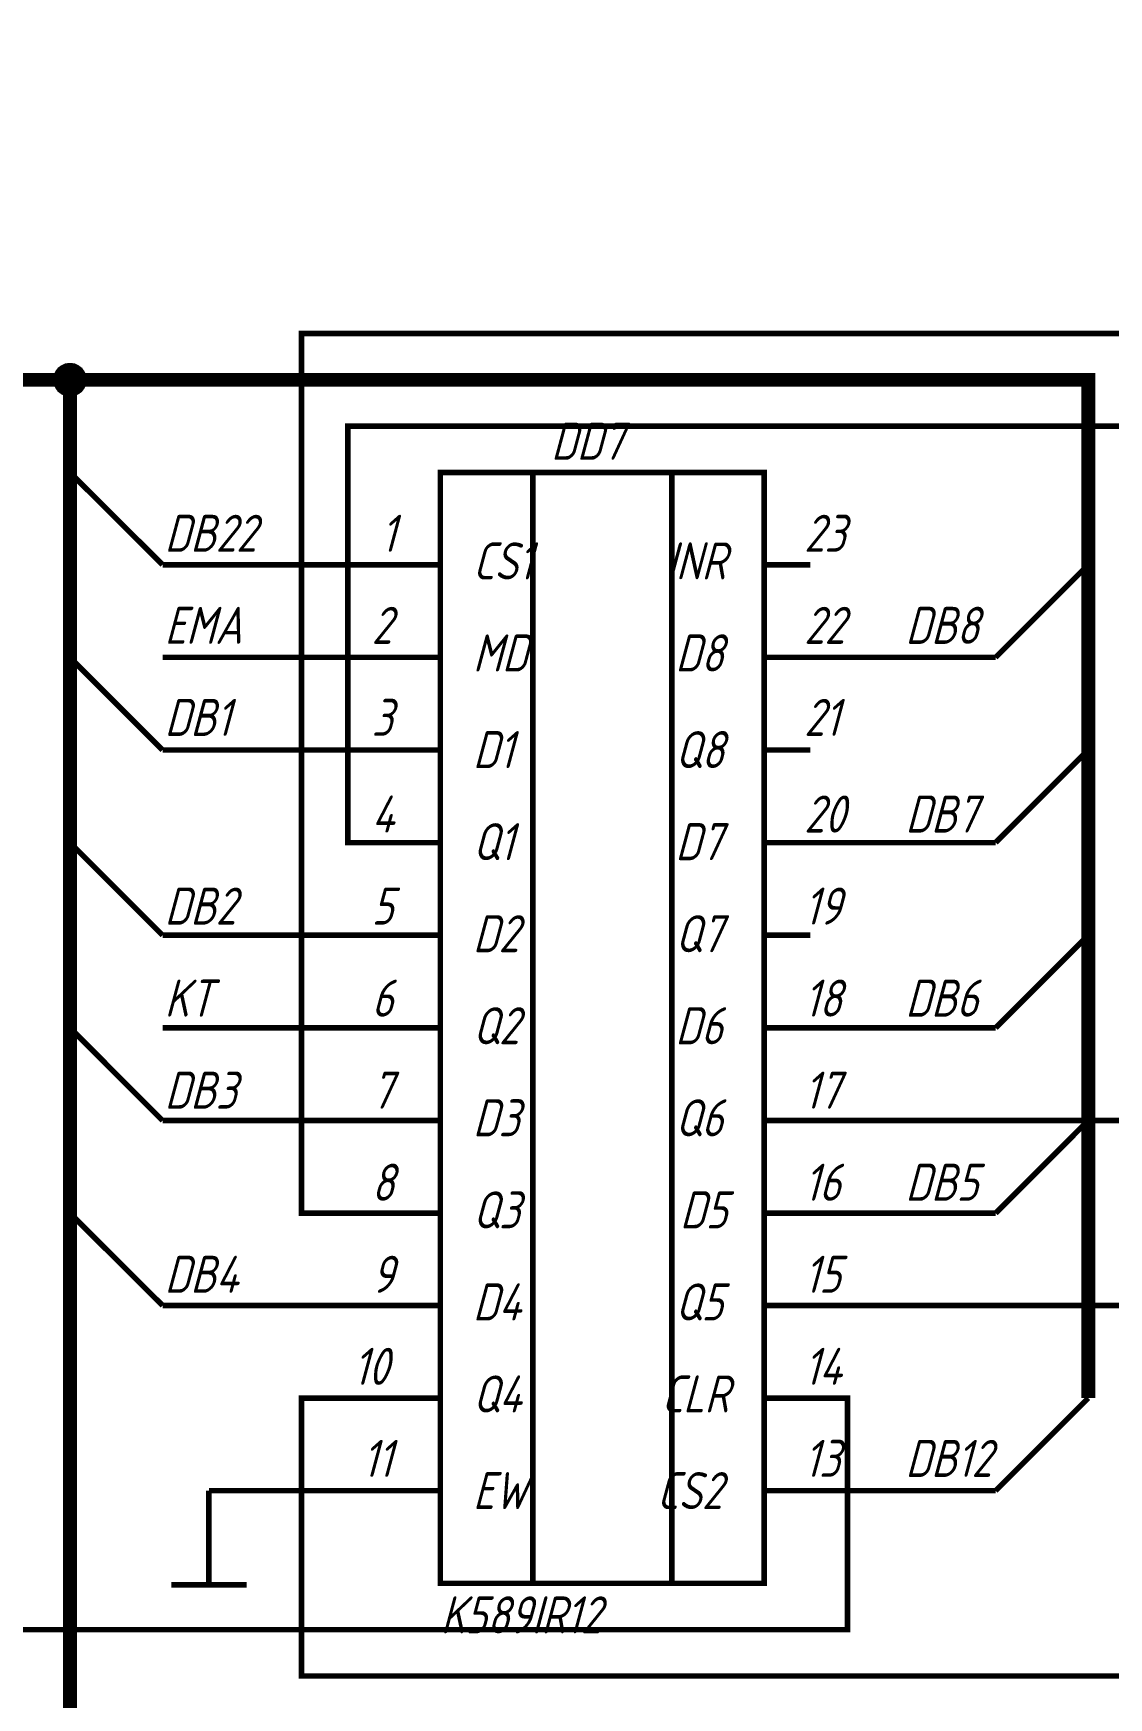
# Model space of a CAD drawing. Extents: x 196 to 1101, y 70 to 664.
# Drawn here: x 615 to 673.1, y 420 to 509.9 of the extents above; entities that cross this region are included whole.
import ezdxf

# ---------------------------------------------------------------- set-up
doc = ezdxf.new("R2010")
doc.units = 0
doc.header["$MEASUREMENT"] = 0
doc.layers.add('Sheet', color=255, linetype='CONTINUOUS')
doc.styles.add('GOST type A0', font='', dxfattribs={"oblique": 15, "height": 3.5})
doc.styles.get('GOST type A0').set_extended_font_data('GOST type A')

msp = doc.modelspace()

# ---------------------------------------------------------------- linework, layer by layer
at = {"layer": 'Sheet'}
for points, const_width in [([(611.985, 276.171), (611.985, 326.173), (616.985, 331.175), (616.985, 491.17), (509.53, 491.17), (509.53, 556.178)], 0.749), ([(634.485, 446.169), (629.485, 446.169), (629.485, 493.671), (694.454, 493.671), (694.454, 471.178), (694.454, 466.177), (696.954, 466.177)], 0.3), ([(616.224, 491.17), (616.224, 491.217), (616.224, 491.248), (616.239, 491.279), (616.239, 491.325), (616.255, 491.356), (616.255, 491.403), (616.27, 491.434), (616.286, 491.465), (616.301, 491.496), (616.317, 491.527), (616.333, 491.558), (616.348, 491.589), (616.379, 491.62), (616.395, 491.651), (616.426, 491.683), (616.441, 491.714), (616.472, 491.729), (616.503, 491.76), (616.534, 491.776), (616.565, 491.807), (616.596, 491.822), (616.628, 491.838), (616.659, 491.853), (616.69, 491.869), (616.721, 491.884), (616.752, 491.9), (616.798, 491.9), (616.829, 491.916), (616.876, 491.916), (616.907, 491.931), (616.938, 491.931), (616.985, 491.931)], 0.3), ([(616.224, 491.17), (616.224, 491.217), (616.224, 491.248), (616.239, 491.279), (616.239, 491.325), (616.255, 491.356), (616.255, 491.403), (616.27, 491.434), (616.286, 491.465), (616.301, 491.496), (616.317, 491.527), (616.333, 491.558), (616.348, 491.589), (616.379, 491.62), (616.395, 491.651), (616.426, 491.683), (616.441, 491.714), (616.472, 491.729), (616.503, 491.76), (616.534, 491.776), (616.565, 491.807), (616.596, 491.822), (616.628, 491.838), (616.659, 491.853), (616.69, 491.869), (616.721, 491.884), (616.752, 491.9), (616.798, 491.9), (616.829, 491.916), (616.876, 491.916), (616.907, 491.931), (616.938, 491.931), (616.985, 491.931)], 0.3), ([(616.224, 491.17), (616.224, 491.217), (616.224, 491.248), (616.239, 491.279), (616.239, 491.325), (616.255, 491.356), (616.255, 491.403), (616.27, 491.434), (616.286, 491.465), (616.301, 491.496), (616.317, 491.527), (616.333, 491.558), (616.348, 491.589), (616.379, 491.62), (616.395, 491.651), (616.426, 491.683), (616.441, 491.714), (616.472, 491.729), (616.503, 491.76), (616.534, 491.776), (616.565, 491.807), (616.596, 491.822), (616.628, 491.838), (616.659, 491.853), (616.69, 491.869), (616.721, 491.884), (616.752, 491.9), (616.798, 491.9), (616.829, 491.916), (616.876, 491.916), (616.907, 491.931), (616.938, 491.931), (616.985, 491.931)], 0.3), ([(616.224, 491.17), (616.224, 491.217), (616.224, 491.248), (616.239, 491.279), (616.239, 491.325), (616.255, 491.356), (616.255, 491.403), (616.27, 491.434), (616.286, 491.465), (616.301, 491.496), (616.317, 491.527), (616.333, 491.558), (616.348, 491.589), (616.379, 491.62), (616.395, 491.651), (616.426, 491.683), (616.441, 491.714), (616.472, 491.729), (616.503, 491.76), (616.534, 491.776), (616.565, 491.807), (616.596, 491.822), (616.628, 491.838), (616.659, 491.853), (616.69, 491.869), (616.721, 491.884), (616.752, 491.9), (616.798, 491.9), (616.829, 491.916), (616.876, 491.916), (616.907, 491.931), (616.938, 491.931), (616.985, 491.931)], 0.3), ([(616.224, 491.17), (616.224, 491.217), (616.224, 491.248), (616.239, 491.279), (616.239, 491.325), (616.255, 491.356), (616.255, 491.403), (616.27, 491.434), (616.286, 491.465), (616.301, 491.496), (616.317, 491.527), (616.333, 491.558), (616.348, 491.589), (616.379, 491.62), (616.395, 491.651), (616.426, 491.683), (616.441, 491.714), (616.472, 491.729), (616.503, 491.76), (616.534, 491.776), (616.565, 491.807), (616.596, 491.822), (616.628, 491.838), (616.659, 491.853), (616.69, 491.869), (616.721, 491.884), (616.752, 491.9), (616.798, 491.9), (616.829, 491.916), (616.876, 491.916), (616.907, 491.931), (616.938, 491.931), (616.985, 491.931)], 0.3), ([(616.224, 491.17), (616.224, 491.217), (616.224, 491.248), (616.239, 491.279), (616.239, 491.325), (616.255, 491.356), (616.255, 491.403), (616.27, 491.434), (616.286, 491.465), (616.301, 491.496), (616.317, 491.527), (616.333, 491.558), (616.348, 491.589), (616.379, 491.62), (616.395, 491.651), (616.426, 491.683), (616.441, 491.714), (616.472, 491.729), (616.503, 491.76), (616.534, 491.776), (616.565, 491.807), (616.596, 491.822), (616.628, 491.838), (616.659, 491.853), (616.69, 491.869), (616.721, 491.884), (616.752, 491.9), (616.798, 491.9), (616.829, 491.916), (616.876, 491.916), (616.907, 491.931), (616.938, 491.931), (616.985, 491.931)], 0.3), ([(616.224, 491.17), (616.224, 491.217), (616.224, 491.248), (616.239, 491.279), (616.239, 491.325), (616.255, 491.356), (616.255, 491.403), (616.27, 491.434), (616.286, 491.465), (616.301, 491.496), (616.317, 491.527), (616.333, 491.558), (616.348, 491.589), (616.379, 491.62), (616.395, 491.651), (616.426, 491.683), (616.441, 491.714), (616.472, 491.729), (616.503, 491.76), (616.534, 491.776), (616.565, 491.807), (616.596, 491.822), (616.628, 491.838), (616.659, 491.853), (616.69, 491.869), (616.721, 491.884), (616.752, 491.9), (616.798, 491.9), (616.829, 491.916), (616.876, 491.916), (616.907, 491.931), (616.938, 491.931), (616.985, 491.931)], 0.3), ([(616.224, 491.17), (616.224, 491.217), (616.224, 491.248), (616.239, 491.279), (616.239, 491.325), (616.255, 491.356), (616.255, 491.403), (616.27, 491.434), (616.286, 491.465), (616.301, 491.496), (616.317, 491.527), (616.333, 491.558), (616.348, 491.589), (616.379, 491.62), (616.395, 491.651), (616.426, 491.683), (616.441, 491.714), (616.472, 491.729), (616.503, 491.76), (616.534, 491.776), (616.565, 491.807), (616.596, 491.822), (616.628, 491.838), (616.659, 491.853), (616.69, 491.869), (616.721, 491.884), (616.752, 491.9), (616.798, 491.9), (616.829, 491.916), (616.876, 491.916), (616.907, 491.931), (616.938, 491.931), (616.985, 491.931)], 0.3), ([(616.985, 491.931), (616.985, 491.931)], 0.3), ([(616.985, 491.931), (617.031, 491.931), (617.062, 491.931), (617.093, 491.916), (617.14, 491.916), (617.171, 491.9), (617.218, 491.9), (617.249, 491.884), (617.28, 491.869), (617.311, 491.853), (617.342, 491.838), (617.373, 491.822), (617.404, 491.807), (617.435, 491.776), (617.466, 491.76), (617.497, 491.729), (617.528, 491.714), (617.544, 491.683), (617.575, 491.651), (617.59, 491.62), (617.621, 491.589), (617.637, 491.558), (617.652, 491.527), (617.668, 491.496), (617.683, 491.465), (617.699, 491.434), (617.715, 491.403), (617.715, 491.356), (617.73, 491.325), (617.73, 491.279), (617.746, 491.248), (617.746, 491.217), (617.746, 491.17)], 0.3), ([(616.985, 491.931), (616.985, 491.931)], 0.3), ([(616.985, 491.931), (617.031, 491.931), (617.062, 491.931), (617.093, 491.916), (617.14, 491.916), (617.171, 491.9), (617.218, 491.9), (617.249, 491.884), (617.28, 491.869), (617.311, 491.853), (617.342, 491.838), (617.373, 491.822), (617.404, 491.807), (617.435, 491.776), (617.466, 491.76), (617.497, 491.729), (617.528, 491.714), (617.544, 491.683), (617.575, 491.651), (617.59, 491.62), (617.621, 491.589), (617.637, 491.558), (617.652, 491.527), (617.668, 491.496), (617.683, 491.465), (617.699, 491.434), (617.715, 491.403), (617.715, 491.356), (617.73, 491.325), (617.73, 491.279), (617.746, 491.248), (617.746, 491.217), (617.746, 491.17)], 0.3), ([(616.985, 491.931), (616.985, 491.931)], 0.3), ([(616.985, 491.931), (617.031, 491.931), (617.062, 491.931), (617.093, 491.916), (617.14, 491.916), (617.171, 491.9), (617.218, 491.9), (617.249, 491.884), (617.28, 491.869), (617.311, 491.853), (617.342, 491.838), (617.373, 491.822), (617.404, 491.807), (617.435, 491.776), (617.466, 491.76), (617.497, 491.729), (617.528, 491.714), (617.544, 491.683), (617.575, 491.651), (617.59, 491.62), (617.621, 491.589), (617.637, 491.558), (617.652, 491.527), (617.668, 491.496), (617.683, 491.465), (617.699, 491.434), (617.715, 491.403), (617.715, 491.356), (617.73, 491.325), (617.73, 491.279), (617.746, 491.248), (617.746, 491.217), (617.746, 491.17)], 0.3), ([(616.985, 491.931), (616.985, 491.931)], 0.3), ([(616.985, 491.931), (617.031, 491.931), (617.062, 491.931), (617.093, 491.916), (617.14, 491.916), (617.171, 491.9), (617.218, 491.9), (617.249, 491.884), (617.28, 491.869), (617.311, 491.853), (617.342, 491.838), (617.373, 491.822), (617.404, 491.807), (617.435, 491.776), (617.466, 491.76), (617.497, 491.729), (617.528, 491.714), (617.544, 491.683), (617.575, 491.651), (617.59, 491.62), (617.621, 491.589), (617.637, 491.558), (617.652, 491.527), (617.668, 491.496), (617.683, 491.465), (617.699, 491.434), (617.715, 491.403), (617.715, 491.356), (617.73, 491.325), (617.73, 491.279), (617.746, 491.248), (617.746, 491.217), (617.746, 491.17)], 0.3), ([(616.985, 491.931), (616.985, 491.931)], 0.3), ([(616.985, 491.931), (617.031, 491.931), (617.062, 491.931), (617.093, 491.916), (617.14, 491.916), (617.171, 491.9), (617.218, 491.9), (617.249, 491.884), (617.28, 491.869), (617.311, 491.853), (617.342, 491.838), (617.373, 491.822), (617.404, 491.807), (617.435, 491.776), (617.466, 491.76), (617.497, 491.729), (617.528, 491.714), (617.544, 491.683), (617.575, 491.651), (617.59, 491.62), (617.621, 491.589), (617.637, 491.558), (617.652, 491.527), (617.668, 491.496), (617.683, 491.465), (617.699, 491.434), (617.715, 491.403), (617.715, 491.356), (617.73, 491.325), (617.73, 491.279), (617.746, 491.248), (617.746, 491.217), (617.746, 491.17)], 0.3), ([(616.985, 491.931), (616.985, 491.931)], 0.3), ([(616.985, 491.931), (617.031, 491.931), (617.062, 491.931), (617.093, 491.916), (617.14, 491.916), (617.171, 491.9), (617.218, 491.9), (617.249, 491.884), (617.28, 491.869), (617.311, 491.853), (617.342, 491.838), (617.373, 491.822), (617.404, 491.807), (617.435, 491.776), (617.466, 491.76), (617.497, 491.729), (617.528, 491.714), (617.544, 491.683), (617.575, 491.651), (617.59, 491.62), (617.621, 491.589), (617.637, 491.558), (617.652, 491.527), (617.668, 491.496), (617.683, 491.465), (617.699, 491.434), (617.715, 491.403), (617.715, 491.356), (617.73, 491.325), (617.73, 491.279), (617.746, 491.248), (617.746, 491.217), (617.746, 491.17)], 0.3), ([(616.985, 491.931), (616.985, 491.931)], 0.3), ([(616.985, 491.931), (617.031, 491.931), (617.062, 491.931), (617.093, 491.916), (617.14, 491.916), (617.171, 491.9), (617.218, 491.9), (617.249, 491.884), (617.28, 491.869), (617.311, 491.853), (617.342, 491.838), (617.373, 491.822), (617.404, 491.807), (617.435, 491.776), (617.466, 491.76), (617.497, 491.729), (617.528, 491.714), (617.544, 491.683), (617.575, 491.651), (617.59, 491.62), (617.621, 491.589), (617.637, 491.558), (617.652, 491.527), (617.668, 491.496), (617.683, 491.465), (617.699, 491.434), (617.715, 491.403), (617.715, 491.356), (617.73, 491.325), (617.73, 491.279), (617.746, 491.248), (617.746, 491.217), (617.746, 491.17)], 0.3), ([(616.985, 491.931), (616.985, 491.931)], 0.3), ([(616.985, 491.931), (617.031, 491.931), (617.062, 491.931), (617.093, 491.916), (617.14, 491.916), (617.171, 491.9), (617.218, 491.9), (617.249, 491.884), (617.28, 491.869), (617.311, 491.853), (617.342, 491.838), (617.373, 491.822), (617.404, 491.807), (617.435, 491.776), (617.466, 491.76), (617.497, 491.729), (617.528, 491.714), (617.544, 491.683), (617.575, 491.651), (617.59, 491.62), (617.621, 491.589), (617.637, 491.558), (617.652, 491.527), (617.668, 491.496), (617.683, 491.465), (617.699, 491.434), (617.715, 491.403), (617.715, 491.356), (617.73, 491.325), (617.73, 491.279), (617.746, 491.248), (617.746, 491.217), (617.746, 491.17)], 0.3), ([(616.985, 490.409), (616.938, 490.409), (616.907, 490.409), (616.876, 490.424), (616.829, 490.424), (616.798, 490.44), (616.752, 490.44), (616.721, 490.455), (616.69, 490.471), (616.659, 490.486), (616.628, 490.502), (616.596, 490.518), (616.565, 490.533), (616.534, 490.564), (616.503, 490.58), (616.472, 490.611), (616.441, 490.626), (616.426, 490.657), (616.395, 490.688), (616.379, 490.719), (616.348, 490.751), (616.333, 490.782), (616.317, 490.813), (616.301, 490.844), (616.286, 490.875), (616.27, 490.906), (616.255, 490.937), (616.255, 490.984), (616.239, 491.015), (616.239, 491.061), (616.224, 491.092), (616.224, 491.123), (616.224, 491.17)], 0.3), ([(616.224, 491.17), (616.224, 491.17)], 0.3), ([(616.985, 490.409), (616.938, 490.409), (616.907, 490.409), (616.876, 490.424), (616.829, 490.424), (616.798, 490.44), (616.752, 490.44), (616.721, 490.455), (616.69, 490.471), (616.659, 490.486), (616.628, 490.502), (616.596, 490.518), (616.565, 490.533), (616.534, 490.564), (616.503, 490.58), (616.472, 490.611), (616.441, 490.626), (616.426, 490.657), (616.395, 490.688), (616.379, 490.719), (616.348, 490.751), (616.333, 490.782), (616.317, 490.813), (616.301, 490.844), (616.286, 490.875), (616.27, 490.906), (616.255, 490.937), (616.255, 490.984), (616.239, 491.015), (616.239, 491.061), (616.224, 491.092), (616.224, 491.123), (616.224, 491.17)], 0.3), ([(616.224, 491.17), (616.224, 491.17)], 0.3), ([(616.985, 490.409), (616.938, 490.409), (616.907, 490.409), (616.876, 490.424), (616.829, 490.424), (616.798, 490.44), (616.752, 490.44), (616.721, 490.455), (616.69, 490.471), (616.659, 490.486), (616.628, 490.502), (616.596, 490.518), (616.565, 490.533), (616.534, 490.564), (616.503, 490.58), (616.472, 490.611), (616.441, 490.626), (616.426, 490.657), (616.395, 490.688), (616.379, 490.719), (616.348, 490.751), (616.333, 490.782), (616.317, 490.813), (616.301, 490.844), (616.286, 490.875), (616.27, 490.906), (616.255, 490.937), (616.255, 490.984), (616.239, 491.015), (616.239, 491.061), (616.224, 491.092), (616.224, 491.123), (616.224, 491.17)], 0.3), ([(616.224, 491.17), (616.224, 491.17)], 0.3), ([(616.985, 490.409), (616.938, 490.409), (616.907, 490.409), (616.876, 490.424), (616.829, 490.424), (616.798, 490.44), (616.752, 490.44), (616.721, 490.455), (616.69, 490.471), (616.659, 490.486), (616.628, 490.502), (616.596, 490.518), (616.565, 490.533), (616.534, 490.564), (616.503, 490.58), (616.472, 490.611), (616.441, 490.626), (616.426, 490.657), (616.395, 490.688), (616.379, 490.719), (616.348, 490.751), (616.333, 490.782), (616.317, 490.813), (616.301, 490.844), (616.286, 490.875), (616.27, 490.906), (616.255, 490.937), (616.255, 490.984), (616.239, 491.015), (616.239, 491.061), (616.224, 491.092), (616.224, 491.123), (616.224, 491.17)], 0.3), ([(616.224, 491.17), (616.224, 491.17)], 0.3), ([(616.985, 490.409), (616.938, 490.409), (616.907, 490.409), (616.876, 490.424), (616.829, 490.424), (616.798, 490.44), (616.752, 490.44), (616.721, 490.455), (616.69, 490.471), (616.659, 490.486), (616.628, 490.502), (616.596, 490.518), (616.565, 490.533), (616.534, 490.564), (616.503, 490.58), (616.472, 490.611), (616.441, 490.626), (616.426, 490.657), (616.395, 490.688), (616.379, 490.719), (616.348, 490.751), (616.333, 490.782), (616.317, 490.813), (616.301, 490.844), (616.286, 490.875), (616.27, 490.906), (616.255, 490.937), (616.255, 490.984), (616.239, 491.015), (616.239, 491.061), (616.224, 491.092), (616.224, 491.123), (616.224, 491.17)], 0.3), ([(616.224, 491.17), (616.224, 491.17)], 0.3), ([(616.985, 490.409), (616.938, 490.409), (616.907, 490.409), (616.876, 490.424), (616.829, 490.424), (616.798, 490.44), (616.752, 490.44), (616.721, 490.455), (616.69, 490.471), (616.659, 490.486), (616.628, 490.502), (616.596, 490.518), (616.565, 490.533), (616.534, 490.564), (616.503, 490.58), (616.472, 490.611), (616.441, 490.626), (616.426, 490.657), (616.395, 490.688), (616.379, 490.719), (616.348, 490.751), (616.333, 490.782), (616.317, 490.813), (616.301, 490.844), (616.286, 490.875), (616.27, 490.906), (616.255, 490.937), (616.255, 490.984), (616.239, 491.015), (616.239, 491.061), (616.224, 491.092), (616.224, 491.123), (616.224, 491.17)], 0.3), ([(616.224, 491.17), (616.224, 491.17)], 0.3), ([(616.985, 490.409), (616.938, 490.409), (616.907, 490.409), (616.876, 490.424), (616.829, 490.424), (616.798, 490.44), (616.752, 490.44), (616.721, 490.455), (616.69, 490.471), (616.659, 490.486), (616.628, 490.502), (616.596, 490.518), (616.565, 490.533), (616.534, 490.564), (616.503, 490.58), (616.472, 490.611), (616.441, 490.626), (616.426, 490.657), (616.395, 490.688), (616.379, 490.719), (616.348, 490.751), (616.333, 490.782), (616.317, 490.813), (616.301, 490.844), (616.286, 490.875), (616.27, 490.906), (616.255, 490.937), (616.255, 490.984), (616.239, 491.015), (616.239, 491.061), (616.224, 491.092), (616.224, 491.123), (616.224, 491.17)], 0.3), ([(616.224, 491.17), (616.224, 491.17)], 0.3), ([(616.985, 490.409), (616.938, 490.409), (616.907, 490.409), (616.876, 490.424), (616.829, 490.424), (616.798, 490.44), (616.752, 490.44), (616.721, 490.455), (616.69, 490.471), (616.659, 490.486), (616.628, 490.502), (616.596, 490.518), (616.565, 490.533), (616.534, 490.564), (616.503, 490.58), (616.472, 490.611), (616.441, 490.626), (616.426, 490.657), (616.395, 490.688), (616.379, 490.719), (616.348, 490.751), (616.333, 490.782), (616.317, 490.813), (616.301, 490.844), (616.286, 490.875), (616.27, 490.906), (616.255, 490.937), (616.255, 490.984), (616.239, 491.015), (616.239, 491.061), (616.224, 491.092), (616.224, 491.123), (616.224, 491.17)], 0.3), ([(616.224, 491.17), (616.224, 491.17)], 0.3), ([(616.985, 491.17), (671.97, 491.17), (671.97, 436.181), (671.97, 436.181)], 0.749), ([(617.746, 491.17), (617.746, 491.123), (617.746, 491.092), (617.73, 491.061), (617.73, 491.015), (617.715, 490.984), (617.715, 490.937), (617.699, 490.906), (617.683, 490.875), (617.668, 490.844), (617.652, 490.813), (617.637, 490.782), (617.621, 490.751), (617.59, 490.719), (617.575, 490.688), (617.544, 490.657), (617.528, 490.626), (617.497, 490.611), (617.466, 490.58), (617.435, 490.564), (617.404, 490.533), (617.373, 490.518), (617.342, 490.502), (617.311, 490.486), (617.28, 490.471), (617.249, 490.455), (617.218, 490.44), (617.171, 490.44), (617.14, 490.424), (617.093, 490.424), (617.062, 490.409), (617.031, 490.409), (616.985, 490.409)], 0.3), ([(617.746, 491.17), (617.746, 491.123), (617.746, 491.092), (617.73, 491.061), (617.73, 491.015), (617.715, 490.984), (617.715, 490.937), (617.699, 490.906), (617.683, 490.875), (617.668, 490.844), (617.652, 490.813), (617.637, 490.782), (617.621, 490.751), (617.59, 490.719), (617.575, 490.688), (617.544, 490.657), (617.528, 490.626), (617.497, 490.611), (617.466, 490.58), (617.435, 490.564), (617.404, 490.533), (617.373, 490.518), (617.342, 490.502), (617.311, 490.486), (617.28, 490.471), (617.249, 490.455), (617.218, 490.44), (617.171, 490.44), (617.14, 490.424), (617.093, 490.424), (617.062, 490.409), (617.031, 490.409), (616.985, 490.409)], 0.3), ([(617.746, 491.17), (617.746, 491.123), (617.746, 491.092), (617.73, 491.061), (617.73, 491.015), (617.715, 490.984), (617.715, 490.937), (617.699, 490.906), (617.683, 490.875), (617.668, 490.844), (617.652, 490.813), (617.637, 490.782), (617.621, 490.751), (617.59, 490.719), (617.575, 490.688), (617.544, 490.657), (617.528, 490.626), (617.497, 490.611), (617.466, 490.58), (617.435, 490.564), (617.404, 490.533), (617.373, 490.518), (617.342, 490.502), (617.311, 490.486), (617.28, 490.471), (617.249, 490.455), (617.218, 490.44), (617.171, 490.44), (617.14, 490.424), (617.093, 490.424), (617.062, 490.409), (617.031, 490.409), (616.985, 490.409)], 0.3), ([(617.746, 491.17), (617.746, 491.123), (617.746, 491.092), (617.73, 491.061), (617.73, 491.015), (617.715, 490.984), (617.715, 490.937), (617.699, 490.906), (617.683, 490.875), (617.668, 490.844), (617.652, 490.813), (617.637, 490.782), (617.621, 490.751), (617.59, 490.719), (617.575, 490.688), (617.544, 490.657), (617.528, 490.626), (617.497, 490.611), (617.466, 490.58), (617.435, 490.564), (617.404, 490.533), (617.373, 490.518), (617.342, 490.502), (617.311, 490.486), (617.28, 490.471), (617.249, 490.455), (617.218, 490.44), (617.171, 490.44), (617.14, 490.424), (617.093, 490.424), (617.062, 490.409), (617.031, 490.409), (616.985, 490.409)], 0.3), ([(617.746, 491.17), (617.746, 491.123), (617.746, 491.092), (617.73, 491.061), (617.73, 491.015), (617.715, 490.984), (617.715, 490.937), (617.699, 490.906), (617.683, 490.875), (617.668, 490.844), (617.652, 490.813), (617.637, 490.782), (617.621, 490.751), (617.59, 490.719), (617.575, 490.688), (617.544, 490.657), (617.528, 490.626), (617.497, 490.611), (617.466, 490.58), (617.435, 490.564), (617.404, 490.533), (617.373, 490.518), (617.342, 490.502), (617.311, 490.486), (617.28, 490.471), (617.249, 490.455), (617.218, 490.44), (617.171, 490.44), (617.14, 490.424), (617.093, 490.424), (617.062, 490.409), (617.031, 490.409), (616.985, 490.409)], 0.3), ([(617.746, 491.17), (617.746, 491.123), (617.746, 491.092), (617.73, 491.061), (617.73, 491.015), (617.715, 490.984), (617.715, 490.937), (617.699, 490.906), (617.683, 490.875), (617.668, 490.844), (617.652, 490.813), (617.637, 490.782), (617.621, 490.751), (617.59, 490.719), (617.575, 490.688), (617.544, 490.657), (617.528, 490.626), (617.497, 490.611), (617.466, 490.58), (617.435, 490.564), (617.404, 490.533), (617.373, 490.518), (617.342, 490.502), (617.311, 490.486), (617.28, 490.471), (617.249, 490.455), (617.218, 490.44), (617.171, 490.44), (617.14, 490.424), (617.093, 490.424), (617.062, 490.409), (617.031, 490.409), (616.985, 490.409)], 0.3), ([(617.746, 491.17), (617.746, 491.123), (617.746, 491.092), (617.73, 491.061), (617.73, 491.015), (617.715, 490.984), (617.715, 490.937), (617.699, 490.906), (617.683, 490.875), (617.668, 490.844), (617.652, 490.813), (617.637, 490.782), (617.621, 490.751), (617.59, 490.719), (617.575, 490.688), (617.544, 490.657), (617.528, 490.626), (617.497, 490.611), (617.466, 490.58), (617.435, 490.564), (617.404, 490.533), (617.373, 490.518), (617.342, 490.502), (617.311, 490.486), (617.28, 490.471), (617.249, 490.455), (617.218, 490.44), (617.171, 490.44), (617.14, 490.424), (617.093, 490.424), (617.062, 490.409), (617.031, 490.409), (616.985, 490.409)], 0.3), ([(617.746, 491.17), (617.746, 491.123), (617.746, 491.092), (617.73, 491.061), (617.73, 491.015), (617.715, 490.984), (617.715, 490.937), (617.699, 490.906), (617.683, 490.875), (617.668, 490.844), (617.652, 490.813), (617.637, 490.782), (617.621, 490.751), (617.59, 490.719), (617.575, 490.688), (617.544, 490.657), (617.528, 490.626), (617.497, 490.611), (617.466, 490.58), (617.435, 490.564), (617.404, 490.533), (617.373, 490.518), (617.342, 490.502), (617.311, 490.486), (617.28, 490.471), (617.249, 490.455), (617.218, 490.44), (617.171, 490.44), (617.14, 490.424), (617.093, 490.424), (617.062, 490.409), (617.031, 490.409), (616.985, 490.409)], 0.3), ([(617.746, 491.17), (617.746, 491.17), (617.746, 491.17), (617.746, 491.17), (617.746, 491.17), (617.746, 491.17), (617.746, 491.17), (617.746, 491.17), (617.746, 491.17), (617.746, 491.17), (617.746, 491.17), (617.746, 491.17), (617.746, 491.17), (617.746, 491.17), (617.746, 491.17), (617.746, 491.17), (617.746, 491.17), (617.746, 491.17), (617.746, 491.17), (617.746, 491.17), (617.746, 491.17), (617.746, 491.17), (617.746, 491.17), (617.746, 491.17), (617.746, 491.17), (617.746, 491.17), (617.746, 491.17), (617.746, 491.17), (617.746, 491.17), (617.746, 491.17), (617.746, 491.17), (617.746, 491.17), (617.746, 491.17)], 0.3), ([(617.746, 491.17), (617.746, 491.17)], 0.3), ([(617.746, 491.17), (617.746, 491.17), (617.746, 491.17), (617.746, 491.17), (617.746, 491.17), (617.746, 491.17), (617.746, 491.17), (617.746, 491.17), (617.746, 491.17), (617.746, 491.17), (617.746, 491.17), (617.746, 491.17), (617.746, 491.17), (617.746, 491.17), (617.746, 491.17), (617.746, 491.17), (617.746, 491.17), (617.746, 491.17), (617.746, 491.17), (617.746, 491.17), (617.746, 491.17), (617.746, 491.17), (617.746, 491.17), (617.746, 491.17), (617.746, 491.17), (617.746, 491.17), (617.746, 491.17), (617.746, 491.17), (617.746, 491.17), (617.746, 491.17), (617.746, 491.17), (617.746, 491.17), (617.746, 491.17)], 0.3), ([(617.746, 491.17), (617.746, 491.17)], 0.3), ([(617.746, 491.17), (617.746, 491.17), (617.746, 491.17), (617.746, 491.17), (617.746, 491.17), (617.746, 491.17), (617.746, 491.17), (617.746, 491.17), (617.746, 491.17), (617.746, 491.17), (617.746, 491.17), (617.746, 491.17), (617.746, 491.17), (617.746, 491.17), (617.746, 491.17), (617.746, 491.17), (617.746, 491.17), (617.746, 491.17), (617.746, 491.17), (617.746, 491.17), (617.746, 491.17), (617.746, 491.17), (617.746, 491.17), (617.746, 491.17), (617.746, 491.17), (617.746, 491.17), (617.746, 491.17), (617.746, 491.17), (617.746, 491.17), (617.746, 491.17), (617.746, 491.17), (617.746, 491.17), (617.746, 491.17)], 0.3), ([(617.746, 491.17), (617.746, 491.17)], 0.3), ([(617.746, 491.17), (617.746, 491.17), (617.746, 491.17), (617.746, 491.17), (617.746, 491.17), (617.746, 491.17), (617.746, 491.17), (617.746, 491.17), (617.746, 491.17), (617.746, 491.17), (617.746, 491.17), (617.746, 491.17), (617.746, 491.17), (617.746, 491.17), (617.746, 491.17), (617.746, 491.17), (617.746, 491.17), (617.746, 491.17), (617.746, 491.17), (617.746, 491.17), (617.746, 491.17), (617.746, 491.17), (617.746, 491.17), (617.746, 491.17), (617.746, 491.17), (617.746, 491.17), (617.746, 491.17), (617.746, 491.17), (617.746, 491.17), (617.746, 491.17), (617.746, 491.17), (617.746, 491.17), (617.746, 491.17)], 0.3), ([(617.746, 491.17), (617.746, 491.17)], 0.3), ([(617.746, 491.17), (617.746, 491.17), (617.746, 491.17), (617.746, 491.17), (617.746, 491.17), (617.746, 491.17), (617.746, 491.17), (617.746, 491.17), (617.746, 491.17), (617.746, 491.17), (617.746, 491.17), (617.746, 491.17), (617.746, 491.17), (617.746, 491.17), (617.746, 491.17), (617.746, 491.17), (617.746, 491.17), (617.746, 491.17), (617.746, 491.17), (617.746, 491.17), (617.746, 491.17), (617.746, 491.17), (617.746, 491.17), (617.746, 491.17), (617.746, 491.17), (617.746, 491.17), (617.746, 491.17), (617.746, 491.17), (617.746, 491.17), (617.746, 491.17), (617.746, 491.17), (617.746, 491.17), (617.746, 491.17)], 0.3), ([(617.746, 491.17), (617.746, 491.17)], 0.3), ([(617.746, 491.17), (617.746, 491.17), (617.746, 491.17), (617.746, 491.17), (617.746, 491.17), (617.746, 491.17), (617.746, 491.17), (617.746, 491.17), (617.746, 491.17), (617.746, 491.17), (617.746, 491.17), (617.746, 491.17), (617.746, 491.17), (617.746, 491.17), (617.746, 491.17), (617.746, 491.17), (617.746, 491.17), (617.746, 491.17), (617.746, 491.17), (617.746, 491.17), (617.746, 491.17), (617.746, 491.17), (617.746, 491.17), (617.746, 491.17), (617.746, 491.17), (617.746, 491.17), (617.746, 491.17), (617.746, 491.17), (617.746, 491.17), (617.746, 491.17), (617.746, 491.17), (617.746, 491.17), (617.746, 491.17)], 0.3), ([(617.746, 491.17), (617.746, 491.17)], 0.3), ([(617.746, 491.17), (617.746, 491.17), (617.746, 491.17), (617.746, 491.17), (617.746, 491.17), (617.746, 491.17), (617.746, 491.17), (617.746, 491.17), (617.746, 491.17), (617.746, 491.17), (617.746, 491.17), (617.746, 491.17), (617.746, 491.17), (617.746, 491.17), (617.746, 491.17), (617.746, 491.17), (617.746, 491.17), (617.746, 491.17), (617.746, 491.17), (617.746, 491.17), (617.746, 491.17), (617.746, 491.17), (617.746, 491.17), (617.746, 491.17), (617.746, 491.17), (617.746, 491.17), (617.746, 491.17), (617.746, 491.17), (617.746, 491.17), (617.746, 491.17), (617.746, 491.17), (617.746, 491.17), (617.746, 491.17)], 0.3), ([(617.746, 491.17), (617.746, 491.17)], 0.3), ([(617.746, 491.17), (617.746, 491.17), (617.746, 491.17), (617.746, 491.17), (617.746, 491.17), (617.746, 491.17), (617.746, 491.17), (617.746, 491.17), (617.746, 491.17), (617.746, 491.17), (617.746, 491.17), (617.746, 491.17), (617.746, 491.17), (617.746, 491.17), (617.746, 491.17), (617.746, 491.17), (617.746, 491.17), (617.746, 491.17), (617.746, 491.17), (617.746, 491.17), (617.746, 491.17), (617.746, 491.17), (617.746, 491.17), (617.746, 491.17), (617.746, 491.17), (617.746, 491.17), (617.746, 491.17), (617.746, 491.17), (617.746, 491.17), (617.746, 491.17), (617.746, 491.17), (617.746, 491.17), (617.746, 491.17)], 0.3), ([(617.746, 491.17), (617.746, 491.17)], 0.3), ([(634.485, 466.177), (631.985, 466.177), (631.985, 488.669), (749.439, 488.669), (749.439, 481.182), (759.439, 481.182)], 0.3), ([(621.985, 481.182), (616.985, 486.168)], 0.3), ([(641.985, 486.168), (641.985, 426.178)], 0.3), ([(649.485, 486.168), (649.485, 426.178)], 0.3), ([(634.485, 481.182), (621.985, 481.182), (621.985, 481.182)], 0.3), ([(636.985, 481.182), (634.485, 481.182)], 0.3), ([(654.469, 481.182), (656.969, 481.182)], 0.3), ([(656.969, 441.183), (674.47, 441.183), (674.47, 481.182), (721.954, 481.182), (721.954, 471.178), (721.954, 466.177), (719.454, 466.177)], 0.3), ([(671.97, 481.182), (666.97, 476.18)], 0.3), ([(616.985, 476.18), (621.985, 471.178)], 0.3), ([(634.485, 476.18), (621.985, 476.18)], 0.3), ([(636.985, 476.18), (634.485, 476.18)], 0.3), ([(654.469, 476.18), (656.969, 476.18)], 0.3), ([(656.969, 476.18), (666.97, 476.18)], 0.3), ([(634.485, 471.178), (621.985, 471.178)], 0.3), ([(636.985, 471.178), (634.485, 471.178)], 0.3), ([(654.469, 471.178), (656.969, 471.178)], 0.3), ([(671.97, 471.178), (666.97, 466.177)], 0.3), ([(616.985, 466.177), (621.985, 461.175)], 0.3), ([(636.985, 466.177), (634.485, 466.177)], 0.3), ([(654.469, 466.177), (656.969, 466.177)], 0.3), ([(656.969, 466.177), (666.97, 466.177)], 0.3), ([(634.485, 461.175), (621.985, 461.175)], 0.3), ([(636.985, 461.175), (634.485, 461.175)], 0.3), ([(654.469, 461.175), (656.969, 461.175)], 0.3), ([(671.97, 461.175), (666.97, 456.173)], 0.3), ([(616.985, 456.173), (621.985, 451.171)], 0.3), ([(634.485, 456.173), (621.985, 456.173)], 0.3), ([(634.485, 436.181), (629.485, 436.181), (629.485, 421.176), (694.454, 421.176), (694.454, 451.171), (694.454, 456.173), (696.954, 456.173)], 0.3), ([(636.985, 456.173), (634.485, 456.173)], 0.3), ([(654.469, 456.173), (656.969, 456.173)], 0.3), ([(656.969, 456.173), (666.97, 456.173)], 0.3), ([(634.485, 451.171), (621.985, 451.171)], 0.3), ([(636.985, 451.171), (634.485, 451.171)], 0.3), ([(654.469, 451.171), (656.969, 451.171)], 0.3), ([(656.969, 451.171), (686.97, 451.171), (686.97, 426.178), (736.955, 426.178), (741.939, 426.178), (741.939, 391.181), (789.424, 391.181)], 0.3), ([(671.97, 451.171), (666.97, 446.169)], 0.3), ([(616.985, 446.169), (621.985, 441.183)], 0.3), ([(636.985, 446.169), (634.485, 446.169)], 0.3), ([(654.469, 446.169), (656.969, 446.169)], 0.3), ([(656.969, 446.169), (666.97, 446.169)], 0.3), ([(634.485, 441.183), (621.985, 441.183)], 0.3), ([(636.985, 441.183), (634.485, 441.183)], 0.3), ([(654.469, 441.183), (656.969, 441.183)], 0.3), ([(656.969, 436.181), (658.973, 436.181), (658.973, 423.677), (589.5, 423.677), (589.5, 253.679), (650.976, 253.679), (650.976, 266.183), (646.985, 266.183), (645.976, 266.183)], 0.3), ([(636.985, 436.181), (634.485, 436.181)], 0.3), ([(654.469, 436.181), (656.969, 436.181)], 0.3), ([(666.97, 431.18), (671.97, 436.181)], 0.3), ([(624.485, 431.18), (624.485, 426.1)], 0.3), ([(634.485, 431.18), (624.485, 431.18)], 0.3), ([(636.985, 431.18), (634.485, 431.18)], 0.3), ([(654.469, 431.18), (656.969, 431.18)], 0.3), ([(656.969, 431.18), (666.97, 431.18), (666.97, 431.18)], 0.3), ([(622.451, 426.1), (626.519, 426.1)], 0.3)]:
    msp.add_lwpolyline(points, dxfattribs=dict(at, const_width=const_width))
at = {"layer": 'Sheet', "const_width": 0.762}
msp.add_lwpolyline([(616.555, 491.183, 1), (617.317, 491.183, 1)], format="xyb", close=True, dxfattribs=at)
at = {"layer": 'Sheet', "const_width": 0.3}
msp.add_lwpolyline([(636.985, 486.168), (654.469, 486.168), (654.469, 426.178), (636.985, 426.178), (636.985, 486.168)], close=True, dxfattribs=at)

# ---------------------------------------------------------------- texts
at = {"layer": 'Sheet', "style": 'GOST type A0', "oblique": 15}
for s, p in [('DD7', (642.963, 486.852)), ('DB22', (622.093, 481.881)), ('1', (633.771, 481.881)), ('23', (656.628, 481.881)), ('CS1', (638.74, 480.39)), ('INR', (649.174, 480.39)), ('EMA', (622.093, 476.91)), ('2', (633.274, 476.91)), ('22', (656.628, 476.91)), ('DB8', (662.094, 476.91)), ('MD', (638.74, 475.419)), ('D8', (649.671, 475.419)), ('DB1', (622.093, 471.939)), ('3', (633.274, 471.939)), ('21', (656.628, 471.939)), ('D1', (638.74, 470.2)), ('Q8', (649.671, 470.2)), ('4', (633.274, 466.72)), ('20', (656.628, 466.72)), ('DB7', (662.094, 466.72)), ('Q1', (638.74, 465.229)), ('D7', (649.671, 465.229)), ('DB2', (622.093, 461.75)), ('5', (633.274, 461.75)), ('19', (656.628, 461.75)), ('D2', (638.74, 460.258)), ('Q7', (649.671, 460.258)), ('KT', (622.093, 456.779)), ('6', (633.274, 456.779)), ('18', (656.628, 456.779)), ('DB6', (662.094, 456.779)), ('Q2', (638.74, 455.288)), ('D6', (649.671, 455.288)), ('DB3', (622.093, 451.808)), ('7', (633.274, 451.808)), ('17', (656.628, 451.808)), ('D3', (638.74, 450.317)), ('Q6', (649.671, 450.317)), ('8', (633.274, 446.837)), ('16', (656.628, 446.837)), ('DB5', (662.094, 446.837)), ('Q3', (638.74, 445.346)), ('D5', (649.92, 445.346)), ('DB4', (622.093, 441.867)), ('9', (633.274, 441.867)), ('15', (656.628, 441.867)), ('D4', (638.74, 440.375)), ('Q5', (649.671, 440.375)), ('10', (632.28, 436.896)), ('14', (656.628, 436.896)), ('Q4', (638.74, 435.405)), ('CLR', (648.926, 435.405)), ('11', (632.777, 431.925)), ('13', (656.628, 431.925)), ('DB12', (662.094, 431.925)), ('EW', (638.74, 430.186)), ('CS2', (648.677, 430.186)), ('K589IR12', (637, 423.475))]:
    msp.add_text(s, height=2, dxfattribs=at).set_placement(p)

doc.saveas('drawing.dxf')
